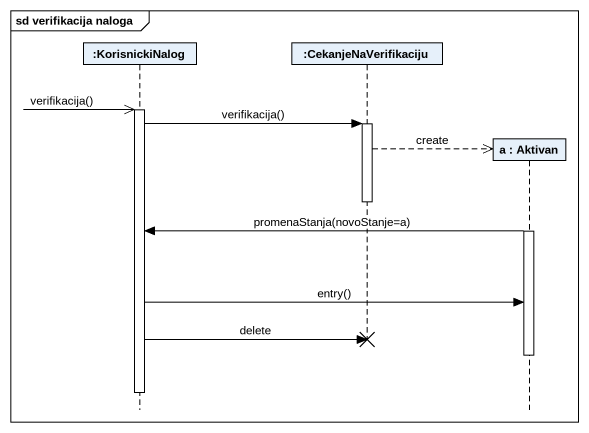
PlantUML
@startuml
mainframe sd verifikacija naloga
hide footbox
participant ":KorisnickiNalog" as KorisnickiNalog
participant ":CekanjeNaVerifikaciju" as CekanjeNaVerifikaciju
participant "a : Aktivan" as a

KorisnickiNalog ->> KorisnickiNalog : verifikacija()
activate KorisnickiNalog
KorisnickiNalog -> CekanjeNaVerifikaciju : verifikacija()
activate CekanjeNaVerifikaciju
CekanjeNaVerifikaciju -->> a ** : create
deactivate CekanjeNaVerifikaciju
activate a
a -> KorisnickiNalog : promenaStanja(novoStanje=a)
KorisnickiNalog -> a : entry()
KorisnickiNalog -> CekanjeNaVerifikaciju !! : delete
deactivate a
deactivate KorisnickiNalog
@enduml
